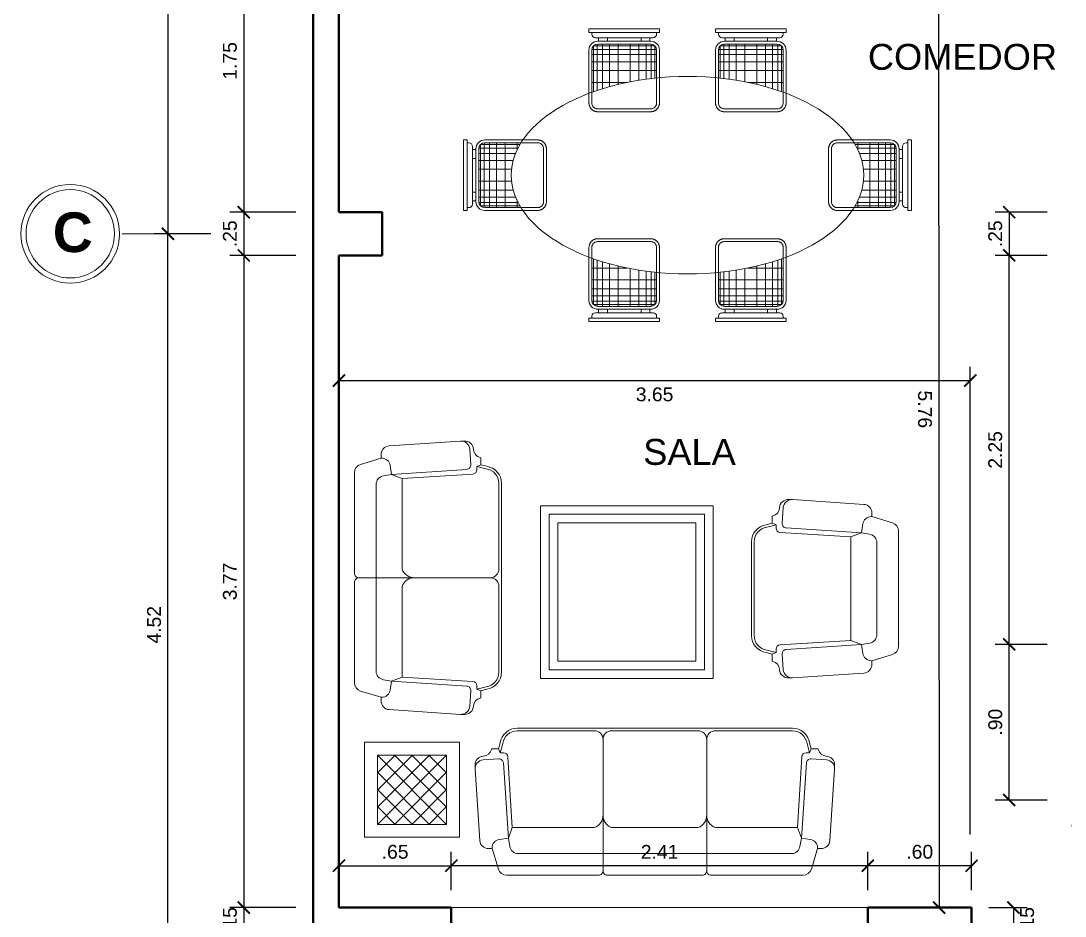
# Model space of a CAD drawing. Header units: millimetres. Extents: x 148 to 249, y 24 to 77.
# Drawn here: x 164.62 to 170.66, y 65.09 to 70.27 of the extents above; entities that cross this region are included whole.
import ezdxf

# ---------------------------------------------------------------- set-up
doc = ezdxf.new("R2010")
doc.units = ezdxf.units.MM
doc.header["$PDMODE"] = 32
doc.linetypes.add('HIDDEN2', pattern=[4.7625, 3.175, -1.5875])
doc.layers.get('0').update_dxf_attribs({"lineweight": 0})
doc.layers.get('Defpoints').update_dxf_attribs({"lineweight": 0})
for name, color, linetype, lineweight in [('A-Dims', 22, 'Continuous', 0), ('A-Furniture', 65, 'Continuous', 0), ('A-Text', 30, 'Continuous', 30), ('A-Wall', 153, 'Continuous', 40), ('mobiliario', 4, 'Continuous', 0), ('muros bajos', 223, 'HIDDEN2', 18)]:
    doc.layers.add(name, color=color, linetype=linetype, lineweight=lineweight)
doc.styles.add('ejes', font='swissel.ttf')
doc.dimstyles.new('DIM50', dxfattribs={"dimtxt": 0.08, "dimasz": 0.07, "dimexe": 0.08, "dimexo": 0.1, "dimgap": 0.04, "dimtad": 2, "dimzin": 4, "dimdsep": 46, "dimtxsty": 'ejes', "dimblk": 'ARCHTICK', "dimcen": 0.05, "dimadec": 0, "dimazin": 0, "dimtfac": 1, "dimtix": 1, "dimtmove": 0, "dimatfit": 3, "dimfxl": 0.08, "dimarcsym": 0})

# ---------------------------------------------------------------- blocks, each defined once
blk = doc.blocks.new('COMEDOR01')
at = {"layer": 'A-Furniture'}
for p, q in [((-356.8644, -48.8505), (-356.8644, -48.8305)), ((-356.8144, -48.8505), (-356.8144, -48.8305)), ((-356.6239, -48.8505), (-356.6239, -48.8305)), ((-356.5739, -48.8505), (-356.5739, -48.8305)), ((-356.1464, -48.8505), (-356.1464, -48.8305)), ((-356.0964, -48.8505), (-356.0964, -48.8305)), ((-355.9058, -48.8505), (-355.9058, -48.8305)), ((-355.8558, -48.8505), (-355.8558, -48.8305)), ((-356.9029, -49.1402), (-356.9029, -48.9005)), ((-356.9027, -48.8968), (-356.5356, -48.8968)), ((-356.8931, -48.8768), (-356.5452, -48.8768)), ((-356.8929, -48.8766), (-356.8929, -49.1366)), ((-356.8729, -48.867), (-356.8729, -49.1298)), ((-356.8691, -48.8668), (-356.5691, -48.8668)), ((-356.8429, -48.8668), (-356.8429, -49.1201)), ((-356.8029, -48.8668), (-356.8029, -49.1084)), ((-356.7529, -48.8668), (-356.7529, -49.0955)), ((-356.6854, -48.8668), (-356.6854, -49.081)), ((-356.6354, -48.8668), (-356.6354, -49.0722)), ((-356.5954, -48.8668), (-356.5954, -49.0663)), ((-356.5654, -48.867), (-356.5654, -49.0625)), ((-356.5454, -48.8766), (-356.5454, -49.0602)), ((-356.5354, -48.9005), (-356.5354, -49.0594)), ((-356.1848, -48.9005), (-356.1848, -49.0594)), ((-355.8176, -48.8968), (-356.1846, -48.8968)), ((-355.8271, -48.8768), (-356.1751, -48.8768)), ((-356.1748, -48.8766), (-356.1748, -49.0602)), ((-356.1548, -48.867), (-356.1548, -49.0625)), ((-355.8511, -48.8668), (-356.1511, -48.8668)), ((-356.1248, -48.8668), (-356.1248, -49.0663)), ((-356.0848, -48.8668), (-356.0848, -49.0722)), ((-356.0348, -48.8668), (-356.0348, -49.081)), ((-355.9674, -48.8668), (-355.9674, -49.0955)), ((-355.9174, -48.8668), (-355.9174, -49.1084)), ((-355.8774, -48.8668), (-355.8774, -49.1201)), ((-355.8474, -48.867), (-355.8474, -49.1298)), ((-355.8274, -48.8766), (-355.8274, -49.1366)), ((-355.8174, -49.1402), (-355.8174, -48.9005)), ((-356.9029, -48.9268), (-356.5354, -48.9268)), ((-356.9029, -48.9668), (-356.5354, -48.9668)), ((-355.8174, -48.9268), (-356.1848, -48.9268)), ((-355.8174, -48.9668), (-356.1848, -48.9668)), ((-356.9029, -49.0168), (-356.5354, -49.0168)), ((-355.8174, -49.0168), (-356.1848, -49.0168)), ((-356.9029, -49.0843), (-356.7019, -49.0843)), ((-355.8174, -49.0843), (-356.0184, -49.0843)), ((-357.5341, -49.4368), (-357.3108, -49.4368)), ((-357.5338, -49.4366), (-357.5338, -49.7845)), ((-357.5138, -49.427), (-357.5138, -49.7941)), ((-357.3048, -49.4268), (-357.5101, -49.4268)), ((-357.4838, -49.4268), (-357.4838, -49.7943)), ((-357.4438, -49.4268), (-357.4438, -49.7943)), ((-357.3938, -49.4268), (-357.3938, -49.7943)), ((-357.3264, -49.4268), (-357.3264, -49.4663)), ((-355.4155, -49.4268), (-355.2101, -49.4268)), ((-355.1862, -49.4368), (-355.4095, -49.4368)), ((-355.3938, -49.4268), (-355.3938, -49.4663)), ((-355.3264, -49.4268), (-355.3264, -49.7943)), ((-355.2764, -49.4268), (-355.2764, -49.7943)), ((-355.2364, -49.4268), (-355.2364, -49.7943)), ((-355.2064, -49.427), (-355.2064, -49.7941)), ((-355.1864, -49.4366), (-355.1864, -49.7845)), ((-357.5601, -49.4653), (-357.5801, -49.4653)), ((-357.5438, -49.4605), (-357.5438, -49.7605)), ((-357.5438, -49.4868), (-357.3354, -49.4868)), ((-357.5436, -49.4568), (-357.3217, -49.4568)), ((-355.1766, -49.4568), (-355.3985, -49.4568)), ((-355.1764, -49.4868), (-355.3848, -49.4868)), ((-355.1764, -49.4605), (-355.1764, -49.7605)), ((-355.1601, -49.4653), (-355.1401, -49.4653)), ((-357.5601, -49.5153), (-357.5801, -49.5153)), ((-357.5438, -49.5268), (-357.3489, -49.5268)), ((-355.1764, -49.5268), (-355.3714, -49.5268)), ((-355.1601, -49.5153), (-355.1401, -49.5153)), ((-357.5438, -49.5768), (-357.3601, -49.5768)), ((-355.1764, -49.5768), (-355.3601, -49.5768)), ((-357.5438, -49.6443), (-357.3583, -49.6443)), ((-355.1764, -49.6443), (-355.3619, -49.6443)), ((-357.5601, -49.7058), (-357.5801, -49.7058)), ((-357.5438, -49.6943), (-357.3489, -49.6943)), ((-357.5438, -49.7343), (-357.3354, -49.7343)), ((-355.1764, -49.7343), (-355.3848, -49.7343)), ((-355.1764, -49.6943), (-355.3714, -49.6943)), ((-355.1601, -49.7058), (-355.1401, -49.7058)), ((-357.5601, -49.7558), (-357.5801, -49.7558)), ((-357.5436, -49.7643), (-357.3217, -49.7643)), ((-357.5341, -49.7843), (-357.3108, -49.7843)), ((-357.5101, -49.7943), (-357.3048, -49.7943)), ((-357.3264, -49.7547), (-357.3264, -49.7943)), ((-355.2101, -49.7943), (-355.4155, -49.7943)), ((-355.1862, -49.7843), (-355.4095, -49.7843)), ((-355.1766, -49.7643), (-355.3985, -49.7643)), ((-355.3938, -49.7547), (-355.3938, -49.7943)), ((-355.1601, -49.7558), (-355.1401, -49.7558)), ((-356.9029, -50.0809), (-356.9029, -50.3205)), ((-356.8929, -50.3445), (-356.8929, -50.0845)), ((-356.8729, -50.3541), (-356.8729, -50.0913)), ((-356.8429, -50.3543), (-356.8429, -50.101)), ((-355.8774, -50.3543), (-355.8774, -50.101)), ((-355.8474, -50.3541), (-355.8474, -50.0913)), ((-355.8274, -50.3445), (-355.8274, -50.0845)), ((-355.8174, -50.0809), (-355.8174, -50.3205)), ((-356.9029, -50.1368), (-356.7019, -50.1368)), ((-356.8029, -50.3543), (-356.8029, -50.1127)), ((-356.7529, -50.3543), (-356.7529, -50.1255)), ((-356.6854, -50.3543), (-356.6854, -50.1401)), ((-356.6354, -50.3543), (-356.6354, -50.1489)), ((-356.5954, -50.3543), (-356.5954, -50.1548)), ((-356.5654, -50.3541), (-356.5654, -50.1586)), ((-356.5454, -50.3445), (-356.5454, -50.1608)), ((-356.5354, -50.3205), (-356.5354, -50.1617)), ((-356.1848, -50.3205), (-356.1848, -50.1617)), ((-356.1748, -50.3445), (-356.1748, -50.1608)), ((-356.1548, -50.3541), (-356.1548, -50.1586)), ((-356.1248, -50.3543), (-356.1248, -50.1548)), ((-356.0848, -50.3543), (-356.0848, -50.1489)), ((-356.0348, -50.3543), (-356.0348, -50.1401)), ((-355.8174, -50.1368), (-356.0184, -50.1368)), ((-355.9674, -50.3543), (-355.9674, -50.1255)), ((-355.9174, -50.3543), (-355.9174, -50.1127)), ((-356.9029, -50.2043), (-356.5354, -50.2043)), ((-355.8174, -50.2043), (-356.1848, -50.2043)), ((-356.9029, -50.2543), (-356.5354, -50.2543)), ((-355.8174, -50.2543), (-356.1848, -50.2543)), ((-356.9029, -50.2943), (-356.5354, -50.2943)), ((-356.9027, -50.3243), (-356.5356, -50.3243)), ((-355.8174, -50.2943), (-356.1848, -50.2943)), ((-355.8176, -50.3243), (-356.1846, -50.3243)), ((-356.8931, -50.3443), (-356.5452, -50.3443)), ((-356.8691, -50.3543), (-356.5691, -50.3543)), ((-356.8644, -50.3705), (-356.8644, -50.3905)), ((-356.8144, -50.3705), (-356.8144, -50.3905)), ((-356.6239, -50.3705), (-356.6239, -50.3905)), ((-356.5739, -50.3705), (-356.5739, -50.3905)), ((-355.8271, -50.3443), (-356.1751, -50.3443)), ((-355.8511, -50.3543), (-356.1511, -50.3543)), ((-356.1464, -50.3705), (-356.1464, -50.3905)), ((-356.0964, -50.3705), (-356.0964, -50.3905)), ((-355.9058, -50.3705), (-355.9058, -50.3905)), ((-355.8558, -50.3705), (-355.8558, -50.3905))]:
    blk.add_line(p, q, dxfattribs=at)
at = {"layer": 'A-Furniture', "linetype": 'HIDDEN2', "ltscale": 0.5}
for p, q in [((-356.5354, -49.0594), (-356.5354, -49.2005)), ((-356.1848, -49.0594), (-356.1848, -49.2005)), ((-356.9029, -49.2005), (-356.9029, -49.1402)), ((-355.8174, -49.2005), (-355.8174, -49.1402)), ((-356.5691, -49.2343), (-356.8691, -49.2343)), ((-356.1511, -49.2343), (-355.8511, -49.2343)), ((-357.2101, -49.4268), (-357.3048, -49.4268)), ((-355.5101, -49.4268), (-355.4155, -49.4268)), ((-357.1764, -49.7605), (-357.1764, -49.4605)), ((-355.5438, -49.7605), (-355.5438, -49.4605)), ((-357.3048, -49.7943), (-357.2101, -49.7943)), ((-355.4155, -49.7943), (-355.5101, -49.7943)), ((-356.9029, -50.0205), (-356.9029, -50.0809)), ((-356.5691, -49.9868), (-356.8691, -49.9868)), ((-356.5354, -50.1617), (-356.5354, -50.0205)), ((-356.1848, -50.1617), (-356.1848, -50.0205)), ((-356.1511, -49.9868), (-355.8511, -49.9868)), ((-355.8174, -50.0205), (-355.8174, -50.0809))]:
    blk.add_line(p, q, dxfattribs=at)
at = {"layer": 'A-Furniture'}
for points in [[(-356.9191, -48.8005), (-356.5191, -48.8005), (-356.5191, -48.7805), (-356.9191, -48.7805)], [(-355.8011, -48.8005), (-356.2011, -48.8005), (-356.2011, -48.7805), (-355.8011, -48.7805)], [(-357.6101, -49.4105), (-357.6101, -49.8105), (-357.6301, -49.8105), (-357.6301, -49.4105)], [(-355.1101, -49.4105), (-355.1101, -49.8105), (-355.0901, -49.8105), (-355.0901, -49.4105)], [(-356.9191, -50.4205), (-356.5191, -50.4205), (-356.5191, -50.4405), (-356.9191, -50.4405)], [(-355.8011, -50.4205), (-356.2011, -50.4205), (-356.2011, -50.4405), (-355.8011, -50.4405)]]:
    blk.add_lwpolyline(points, close=True, dxfattribs=at)
for points in [[(-356.9029, -48.8005), (-356.9029, -48.8105, 0.414214), (-356.8829, -48.8305), (-356.5554, -48.8305, 0.414214), (-356.5354, -48.8105), (-356.5354, -48.8005)], [(-355.8174, -48.8005), (-355.8174, -48.8105, -0.414214), (-355.8374, -48.8305), (-356.1648, -48.8305, -0.414214), (-356.1848, -48.8105), (-356.1848, -48.8005)], [(-356.9191, -49.1462), (-356.9191, -48.9005, -0.414214), (-356.8691, -48.8505), (-356.5691, -48.8505, -0.414214), (-356.5191, -48.9005), (-356.5191, -49.0577)], [(-355.8011, -49.1462), (-355.8011, -48.9005, 0.414214), (-355.8511, -48.8505), (-356.1511, -48.8505, 0.414214), (-356.2011, -48.9005), (-356.2011, -49.0577)], [(-357.6101, -49.4268), (-357.6001, -49.4268, -0.414214), (-357.5801, -49.4468), (-357.5801, -49.7743, -0.414214), (-357.6001, -49.7943), (-357.6101, -49.7943)], [(-357.2942, -49.4105), (-357.5101, -49.4105, 0.414214), (-357.5601, -49.4605), (-357.5601, -49.7605, 0.414214), (-357.5101, -49.8105), (-357.2942, -49.8105)], [(-355.4261, -49.4105), (-355.2101, -49.4105, -0.414214), (-355.1601, -49.4605), (-355.1601, -49.7605, -0.414214), (-355.2101, -49.8105), (-355.4261, -49.8105)], [(-355.1101, -49.4268), (-355.1201, -49.4268, 0.414214), (-355.1401, -49.4468), (-355.1401, -49.7743, 0.414214), (-355.1201, -49.7943), (-355.1101, -49.7943)], [(-356.9191, -50.0749), (-356.9191, -50.3205, 0.414214), (-356.8691, -50.3705), (-356.5691, -50.3705, 0.414214), (-356.5191, -50.3205), (-356.5191, -50.1634)], [(-355.8011, -50.0749), (-355.8011, -50.3205, -0.414214), (-355.8511, -50.3705), (-356.1511, -50.3705, -0.414214), (-356.2011, -50.3205), (-356.2011, -50.1634)], [(-356.9029, -50.4205), (-356.9029, -50.4105, -0.414214), (-356.8829, -50.3905), (-356.5554, -50.3905, -0.414214), (-356.5354, -50.4105), (-356.5354, -50.4205)], [(-355.8174, -50.4205), (-355.8174, -50.4105, 0.414214), (-355.8374, -50.3905), (-356.1648, -50.3905, 0.414214), (-356.1848, -50.4105), (-356.1848, -50.4205)]]:
    blk.add_lwpolyline(points, format="xyb", dxfattribs=at)
at = {"layer": 'A-Furniture', "linetype": 'HIDDEN2', "ltscale": 0.5}
for points in [[(-356.5191, -49.0577), (-356.5191, -49.2005, -0.414214), (-356.5691, -49.2505), (-356.8691, -49.2505, -0.414214), (-356.9191, -49.2005), (-356.9191, -49.1462)], [(-356.2011, -49.0577), (-356.2011, -49.2005, 0.414214), (-356.1511, -49.2505), (-355.8511, -49.2505, 0.414214), (-355.8011, -49.2005), (-355.8011, -49.1462)], [(-357.2942, -49.8105), (-357.2101, -49.8105, 0.414214), (-357.1601, -49.7605), (-357.1601, -49.4605, 0.414214), (-357.2101, -49.4105), (-357.2942, -49.4105)], [(-355.4261, -49.8105), (-355.5101, -49.8105, -0.414214), (-355.5601, -49.7605), (-355.5601, -49.4605, -0.414214), (-355.5101, -49.4105), (-355.4261, -49.4105)], [(-356.5191, -50.1634), (-356.5191, -50.0205, 0.414214), (-356.5691, -49.9705), (-356.8691, -49.9705, 0.414214), (-356.9191, -50.0205), (-356.9191, -50.0749)], [(-356.2011, -50.1634), (-356.2011, -50.0205, -0.414214), (-356.1511, -49.9705), (-355.8511, -49.9705, -0.414214), (-355.8011, -50.0205), (-355.8011, -50.0749)]]:
    blk.add_lwpolyline(points, format="xyb", dxfattribs=at)
at = {"layer": 'A-Furniture'}
for centre, start, end in [((-356.8691, -48.9005), 90, 180), ((-356.5691, -48.9005), 0, 90), ((-356.1511, -48.9005), 90, 180), ((-355.8511, -48.9005), 0, 90), ((-357.5101, -49.4605), 90, 180), ((-355.2101, -49.4605), 0, 90), ((-357.5101, -49.7605), 180, 270), ((-355.2101, -49.7605), 270, 0), ((-356.8691, -50.3205), 180, 270), ((-356.5691, -50.3205), 270, 0), ((-356.1511, -50.3205), 180, 270), ((-355.8511, -50.3205), 270, 0)]:
    blk.add_arc(centre, 0.0337, start, end, dxfattribs=at)
at = {"layer": 'A-Furniture', "linetype": 'HIDDEN2', "ltscale": 0.5}
for centre, start, end in [((-356.8691, -49.2005), 180, 270), ((-356.5691, -49.2005), 270, 0), ((-356.1511, -49.2005), 180, 270), ((-355.8511, -49.2005), 270, 0), ((-357.2101, -49.4605), 0, 90), ((-355.5101, -49.4605), 90, 180), ((-357.2101, -49.7605), 270, 0), ((-355.5101, -49.7605), 180, 270), ((-356.8691, -50.0205), 90, 180), ((-356.5691, -50.0205), 0, 90), ((-356.1511, -50.0205), 90, 180), ((-355.8511, -50.0205), 0, 90)]:
    blk.add_arc(centre, 0.0337, start, end, dxfattribs=at)
at = {"layer": 'A-Furniture'}
blk.add_ellipse((-356.3601, -49.6105), major_axis=(-1, 0), ratio=0.56, dxfattribs=at)
blk = doc.blocks.new('Plt-Silla13')
at = {"layer": 'mobiliario'}
for p, q in [((-0.002, 0.2395), (-0.002, 0.2443)), ((0.002, 0.2395), (0.002, 0.2443)), ((0.0157, 0.2395), (-0.0157, 0.2395)), ((-0.0157, 0.2299), (-0.0157, 0.2395)), ((0.0138, 0.2375), (-0.0138, 0.2375)), ((-0.0138, 0.2299), (-0.0138, 0.2375)), ((-0.013, 0.2299), (-0.013, 0.2368)), ((0.013, 0.2368), (-0.013, 0.2368)), ((0.013, 0.2299), (0.013, 0.2368)), ((0.0138, 0.2299), (0.0138, 0.2375)), ((0.0157, 0.2299), (0.0157, 0.2395)), ((-0.075, 0.1299), (-0.1016, 0.176)), ((-0.013, 0.1494), (-0.013, 0.1804)), ((0.013, 0.1494), (0.013, 0.1804)), ((0.075, 0.1299), (0.1016, 0.176)), ((-0.2147, 0), (-0.2175, 0)), ((-0.15, 0), (-0.2032, 0)), ((0.15, 0), (0.2032, 0)), ((0.2147, 0), (0.2175, 0)), ((-0.075, -0.1299), (-0.1016, -0.176)), ((0.075, -0.1299), (0.1016, -0.176)), ((-0.1074, -0.1859), (-0.1088, -0.1884)), ((0.1074, -0.1859), (0.1088, -0.1884))]:
    blk.add_line(p, q, dxfattribs=at)
for points in [[(-0.0088, 0.2443), (0.0088, 0.2443, 0.414214), (0.0114, 0.2469), (0.0114, 0.2481, 0.414214), (0.0088, 0.2506), (-0.0088, 0.2506, 0.414214), (-0.0114, 0.2481), (-0.0114, 0.2469, 0.414214)], [(-0.1211, 0.2178), (-0.1211, 0.1925, 0.414214), (-0.109, 0.1804), (0.109, 0.1804, 0.414214), (0.1211, 0.1925), (0.1211, 0.2178, 0.414214), (0.109, 0.2299), (-0.109, 0.2299, 0.414214)]]:
    blk.add_lwpolyline(points, format="xyb", close=True, dxfattribs=at)
for points in [[(-0.1181, 0.1846), (-0.1243, 0.181, 0.414214), (-0.1259, 0.1752), (-0.1202, 0.1653, 0.414214), (-0.1144, 0.1638), (-0.1113, 0.1656, 0.414214)], [(-0.1171, 0.1835, 0.344108), (-0.1181, 0.1784), (-0.0893, 0.1209)], [(0.0893, 0.1209), (0.1181, 0.1784, 0.344108), (0.1171, 0.1835)], [(0.1113, 0.1656), (0.1144, 0.1638, 0.414214), (0.1202, 0.1653), (0.1259, 0.1752, 0.414214), (0.1243, 0.181), (0.1181, 0.1846, 0.414214)], [(-0.0601, 0.1378), (-0.0882, 0.1804, 0.397024)], [(-0.0877, 0.1792), (-0.0856, 0.1804, 0.414214)], [(0.0856, 0.1804), (0.0877, 0.1792, 0.414214)], [(-0.199, 0.0136), (-0.199, 0.0172, 0.414214), (-0.2033, 0.0214), (-0.2147, 0.0214, 0.414214), (-0.2189, 0.0172), (-0.2189, -0.0172, 0.414214), (-0.2147, -0.0214), (-0.2033, -0.0214, 0.414214), (-0.199, -0.0172), (-0.199, -0.0136, 0.414214)], [(-0.1494, 0.0169), (-0.2135, 0.0131, 0.397024), (-0.2175, 0.0088), (-0.2175, -0.0088, 0.397024), (-0.2135, -0.0131), (-0.1494, -0.0169)], [(0.1494, -0.0169), (0.2135, -0.0131, 0.397024), (0.2175, -0.0088), (0.2175, 0.0088, 0.397024), (0.2135, 0.0131), (0.1494, 0.0169)], [(0.199, -0.0136), (0.199, -0.0172, 0.414214), (0.2033, -0.0214), (0.2147, -0.0214, 0.414214), (0.2189, -0.0172), (0.2189, 0.0172, 0.414214), (0.2147, 0.0214), (0.2033, 0.0214, 0.414214), (0.199, 0.0172), (0.199, 0.0136, 0.414214)], [(-0.1113, -0.1656), (-0.1144, -0.1638, 0.414214), (-0.1202, -0.1653), (-0.1259, -0.1752, 0.414214), (-0.1243, -0.181), (-0.0946, -0.1982, 0.414214), (-0.0888, -0.1966), (-0.0831, -0.1868, 0.414214), (-0.0847, -0.181), (-0.0877, -0.1792, 0.414214)], [(-0.0893, -0.1209), (-0.1181, -0.1784, 0.397024), (-0.1164, -0.184), (-0.1011, -0.1928, 0.397024), (-0.0954, -0.1915), (-0.0601, -0.1378)], [(0.0601, -0.1378), (0.0954, -0.1915, 0.397024), (0.1011, -0.1928), (0.1164, -0.184, 0.397024), (0.1181, -0.1784), (0.0893, -0.1209)], [(0.0877, -0.1792), (0.0847, -0.181, 0.414214), (0.0831, -0.1868), (0.0888, -0.1966, 0.414214), (0.0946, -0.1982), (0.1243, -0.181, 0.414214), (0.1259, -0.1752), (0.1202, -0.1653, 0.414214), (0.1144, -0.1638), (0.1113, -0.1656, 0.414214)]]:
    blk.add_lwpolyline(points, format="xyb", dxfattribs=at)
blk.add_lwpolyline([(0.0882, 0.1804), (0.0601, 0.1378)], dxfattribs=at)
for centre, radius in [((0, 0), 0.15), ((-0.209, 0), 0.00573), ((-0.209, 0), 0.00384), ((0.209, 0), 0.00573), ((0.209, 0), 0.00384), ((-0.1045, -0.181), 0.00573), ((-0.1045, -0.181), 0.00384), ((0.1045, -0.181), 0.00573), ((0.1045, -0.181), 0.00384)]:
    blk.add_circle(centre, radius, dxfattribs=at)
for centre, radius, start, end in [((-0.1045, 0.181), 0.00573, 185.01262, 354.39077), ((-0.1045, 0.181), 0.00384, 188.39318, 351.60682), ((0.1045, 0.181), 0.00573, 185.60923, 354.98738), ((0.1045, 0.181), 0.00384, 188.39318, 351.60682)]:
    blk.add_arc(centre, radius, start, end, dxfattribs=at)
blk = doc.blocks.new('*X10')
at = {"color": 0}
for p, q in [((89.4025, 10.898), (89.8025, 11.298)), ((89.4025, 10.997), (89.7035, 11.298)), ((89.4025, 11.096), (89.6045, 11.298)), ((89.4025, 11.195), (89.5055, 11.298)), ((89.4025, 11.294), (89.4065, 11.298)), ((89.8025, 10.898), (89.4025, 11.298)), ((89.8025, 10.997), (89.5015, 11.298)), ((89.8025, 11.096), (89.6005, 11.298)), ((89.8025, 11.195), (89.6995, 11.298)), ((89.8025, 11.294), (89.7985, 11.298)), ((89.7035, 10.898), (89.4025, 11.199)), ((89.5015, 10.898), (89.8025, 11.199)), ((89.6045, 10.898), (89.4025, 11.1)), ((89.6005, 10.898), (89.8025, 11.1)), ((89.5055, 10.898), (89.4025, 11.001)), ((89.6995, 10.898), (89.8025, 11.001)), ((89.4065, 10.898), (89.4025, 10.902)), ((89.7985, 10.898), (89.8025, 10.902))]:
    blk.add_line(p, q, dxfattribs=at)
blk = doc.blocks.new('_ArchTick')
at = {"color": 0, "linetype": 'ByBlock', "const_width": 0.15}
blk.add_lwpolyline([(-0.5, -0.5), (0.5, 0.5)], dxfattribs=at)
blk = doc.blocks.new('*D229')
at = {"layer": 'A-Dims', "color": 0, "lineweight": -2}
for p, q in [((166.2066, 68.9131), (165.8259, 68.9131)), ((165.9059, 68.9131), (165.9059, 65.141)), ((166.2066, 65.141), (165.8259, 65.141))]:
    blk.add_line(p, q, dxfattribs=at)
at = {"layer": 'Defpoints', "color": 0}
for p in [(166.3066, 68.9131), (165.9059, 65.141), (166.3066, 65.141)]:
    blk.add_point(p, dxfattribs=at)
at = {"layer": 'A-Dims', "color": 0, "lineweight": -2, "xscale": 0.07, "yscale": 0.07, "zscale": 0.07}
for p, rotation in [((165.9059, 68.9131), 90), ((165.9059, 65.141), 270)]:
    blk.add_blockref('_ArchTick', p, dxfattribs=dict(at, rotation=rotation))
at = {"layer": 'A-Dims', "color": 0, "insert": (165.8259, 67.027), "char_height": 0.08, "attachment_point": 5, "rotation": 90, "style": 'ejes'}
blk.add_mtext('3.77', dxfattribs=at)
blk = doc.blocks.new('*D230')
at = {"layer": 'A-Dims', "color": 0, "lineweight": -2}
for p, q in [((166.2066, 70.9131), (165.8259, 70.9131)), ((165.9059, 70.9131), (165.9059, 69.1631)), ((166.2066, 69.1631), (165.8259, 69.1631))]:
    blk.add_line(p, q, dxfattribs=at)
at = {"layer": 'Defpoints', "color": 0}
for p in [(166.3066, 70.9131), (165.9059, 69.1631), (166.3066, 69.1631)]:
    blk.add_point(p, dxfattribs=at)
at = {"layer": 'A-Dims', "color": 0, "lineweight": -2, "xscale": 0.07, "yscale": 0.07, "zscale": 0.07}
for p, rotation in [((165.9059, 70.9131), 90), ((165.9059, 69.1631), 270)]:
    blk.add_blockref('_ArchTick', p, dxfattribs=dict(at, rotation=rotation))
at = {"layer": 'A-Dims', "color": 0, "insert": (165.8259, 70.0381), "char_height": 0.08, "attachment_point": 5, "rotation": 90, "style": 'ejes'}
blk.add_mtext('1.75', dxfattribs=at)
blk = doc.blocks.new('*D331')
at = {"layer": 'A-Dims', "color": 0, "lineweight": -2}
for p, q in [((166.2066, 69.1631), (165.8259, 69.1631)), ((165.9059, 69.1631), (165.9059, 68.9131)), ((166.2066, 68.9131), (165.8259, 68.9131))]:
    blk.add_line(p, q, dxfattribs=at)
at = {"layer": 'Defpoints', "color": 0}
for p in [(166.3066, 69.1631), (165.9059, 68.9131), (166.3066, 68.9131)]:
    blk.add_point(p, dxfattribs=at)
at = {"layer": 'A-Dims', "color": 0, "lineweight": -2, "xscale": 0.07, "yscale": 0.07, "zscale": 0.07}
for p, rotation in [((165.9059, 69.1631), 90), ((165.9059, 68.9131), 270)]:
    blk.add_blockref('_ArchTick', p, dxfattribs=dict(at, rotation=rotation))
at = {"layer": 'A-Dims', "color": 0, "insert": (165.8259, 69.0381), "char_height": 0.08, "attachment_point": 5, "rotation": 90, "style": 'ejes'}
blk.add_mtext('.25', dxfattribs=at)
blk = doc.blocks.new('*D333')
at = {"layer": 'A-Dims', "color": 0, "lineweight": -2}
for p, q in [((166.2066, 65.141), (165.8259, 65.141)), ((165.9059, 65.141), (165.9059, 64.991)), ((166.2066, 64.991), (165.8259, 64.991))]:
    blk.add_line(p, q, dxfattribs=at)
at = {"layer": 'Defpoints', "color": 0}
for p in [(166.3066, 65.141), (165.9059, 64.991), (166.3066, 64.991)]:
    blk.add_point(p, dxfattribs=at)
at = {"layer": 'A-Dims', "color": 0, "lineweight": -2, "xscale": 0.07, "yscale": 0.07, "zscale": 0.07}
for p, rotation in [((165.9059, 65.141), 270), ((165.9059, 64.991), 90)]:
    blk.add_blockref('_ArchTick', p, dxfattribs=dict(at, rotation=rotation))
at = {"layer": 'A-Dims', "color": 0, "insert": (165.8259, 65.066), "char_height": 0.08, "attachment_point": 5, "rotation": 90, "style": 'ejes'}
blk.add_mtext('.15', dxfattribs=at)
blk = doc.blocks.new('*D335')
at = {"layer": 'A-Dims', "color": 0, "lineweight": -2}
for p, q in [((170.5529, 69.1631), (170.2538, 69.1631)), ((170.3338, 69.1631), (170.3338, 68.9131)), ((170.5529, 68.9131), (170.2538, 68.9131))]:
    blk.add_line(p, q, dxfattribs=at)
at = {"layer": 'Defpoints', "color": 0}
for p in [(170.6529, 69.1631), (170.3338, 68.9131), (170.6529, 68.9131)]:
    blk.add_point(p, dxfattribs=at)
at = {"layer": 'A-Dims', "color": 0, "lineweight": -2, "xscale": 0.07, "yscale": 0.07, "zscale": 0.07}
for p, rotation in [((170.3338, 69.1631), 90), ((170.3338, 68.9131), 270)]:
    blk.add_blockref('_ArchTick', p, dxfattribs=dict(at, rotation=rotation))
at = {"layer": 'A-Dims', "color": 0, "insert": (170.2538, 69.0381), "char_height": 0.08, "attachment_point": 5, "rotation": 90, "style": 'ejes'}
blk.add_mtext('.25', dxfattribs=at)
blk = doc.blocks.new('*D336')
at = {"layer": 'A-Dims', "color": 0, "lineweight": -2}
for p, q in [((170.5529, 68.9131), (170.2538, 68.9131)), ((170.3338, 66.6631), (170.3338, 68.9131)), ((170.5529, 66.6631), (170.2538, 66.6631))]:
    blk.add_line(p, q, dxfattribs=at)
at = {"layer": 'Defpoints', "color": 0}
for p in [(170.3338, 68.9131), (170.6529, 68.9131), (170.6529, 66.6631)]:
    blk.add_point(p, dxfattribs=at)
at = {"layer": 'A-Dims', "color": 0, "lineweight": -2, "xscale": 0.07, "yscale": 0.07, "zscale": 0.07}
for p, rotation in [((170.3338, 68.9131), 90), ((170.3338, 66.6631), 270)]:
    blk.add_blockref('_ArchTick', p, dxfattribs=dict(at, rotation=rotation))
at = {"layer": 'A-Dims', "color": 0, "insert": (170.2538, 67.7881), "char_height": 0.08, "attachment_point": 5, "rotation": 90, "style": 'ejes'}
blk.add_mtext('2.25', dxfattribs=at)
blk = doc.blocks.new('*D337')
at = {"layer": 'A-Dims', "color": 0, "lineweight": -2}
for p, q in [((170.5529, 66.6631), (170.2538, 66.6631)), ((170.3338, 65.7631), (170.3338, 66.6631)), ((170.5529, 65.7631), (170.2538, 65.7631))]:
    blk.add_line(p, q, dxfattribs=at)
at = {"layer": 'Defpoints', "color": 0}
for p in [(170.3338, 66.6631), (170.6529, 66.6631), (170.6529, 65.7631)]:
    blk.add_point(p, dxfattribs=at)
at = {"layer": 'A-Dims', "color": 0, "lineweight": -2, "xscale": 0.07, "yscale": 0.07, "zscale": 0.07}
for p, rotation in [((170.3338, 66.6631), 90), ((170.3338, 65.7631), 270)]:
    blk.add_blockref('_ArchTick', p, dxfattribs=dict(at, rotation=rotation))
at = {"layer": 'A-Dims', "color": 0, "insert": (170.2538, 66.2131), "char_height": 0.08, "attachment_point": 5, "rotation": 90, "style": 'ejes'}
blk.add_mtext('.90', dxfattribs=at)
blk = doc.blocks.new('*D346')
at = {"layer": 'A-Dims', "color": 0, "lineweight": -2}
for p, q in [((166.4566, 65.241), (166.4566, 65.4631)), ((167.1066, 65.241), (167.1066, 65.4631)), ((166.4566, 65.3831), (167.1066, 65.3831))]:
    blk.add_line(p, q, dxfattribs=at)
at = {"layer": 'Defpoints', "color": 0}
for p in [(167.1066, 65.3831), (166.4566, 65.141), (167.1066, 65.141)]:
    blk.add_point(p, dxfattribs=at)
at = {"layer": 'A-Dims', "color": 0, "lineweight": -2, "xscale": 0.07, "yscale": 0.07, "zscale": 0.07, "rotation": 180}
blk.add_blockref('_ArchTick', (166.4566, 65.3831), dxfattribs=at)
at = {"layer": 'A-Dims', "color": 0, "lineweight": -2, "xscale": 0.07, "yscale": 0.07, "zscale": 0.07}
blk.add_blockref('_ArchTick', (167.1066, 65.3831), dxfattribs=at)
at = {"layer": 'A-Dims', "color": 0, "insert": (166.7816, 65.4631), "char_height": 0.08, "attachment_point": 5, "style": 'ejes'}
blk.add_mtext('.65', dxfattribs=at)
blk = doc.blocks.new('*D449')
at = {"layer": 'A-Dims', "color": 0, "lineweight": -2}
for p, q in [((167.1066, 65.241), (167.1066, 65.4631)), ((169.5166, 65.241), (169.5166, 65.4631)), ((169.5166, 65.3831), (167.1066, 65.3831))]:
    blk.add_line(p, q, dxfattribs=at)
at = {"layer": 'Defpoints', "color": 0}
for p in [(167.1066, 65.3831), (167.1066, 65.141), (169.5166, 65.141)]:
    blk.add_point(p, dxfattribs=at)
at = {"layer": 'A-Dims', "color": 0, "lineweight": -2, "xscale": 0.07, "yscale": 0.07, "zscale": 0.07, "rotation": 180}
blk.add_blockref('_ArchTick', (167.1066, 65.3831), dxfattribs=at)
at = {"layer": 'A-Dims', "color": 0, "lineweight": -2, "xscale": 0.07, "yscale": 0.07, "zscale": 0.07}
blk.add_blockref('_ArchTick', (169.5166, 65.3831), dxfattribs=at)
at = {"layer": 'A-Dims', "color": 0, "insert": (168.3116, 65.4631), "char_height": 0.08, "attachment_point": 5, "style": 'ejes'}
blk.add_mtext('2.41', dxfattribs=at)
blk = doc.blocks.new('*D450')
at = {"layer": 'A-Dims', "color": 0, "lineweight": -2}
for p, q in [((169.5166, 65.241), (169.5166, 65.4631)), ((170.1166, 65.241), (170.1166, 65.4631)), ((170.1166, 65.3831), (169.5166, 65.3831))]:
    blk.add_line(p, q, dxfattribs=at)
at = {"layer": 'Defpoints', "color": 0}
for p in [(169.5166, 65.3831), (169.5166, 65.141), (170.1166, 65.141)]:
    blk.add_point(p, dxfattribs=at)
at = {"layer": 'A-Dims', "color": 0, "lineweight": -2, "xscale": 0.07, "yscale": 0.07, "zscale": 0.07, "rotation": 180}
blk.add_blockref('_ArchTick', (169.5166, 65.3831), dxfattribs=at)
at = {"layer": 'A-Dims', "color": 0, "lineweight": -2, "xscale": 0.07, "yscale": 0.07, "zscale": 0.07}
blk.add_blockref('_ArchTick', (170.1166, 65.3831), dxfattribs=at)
at = {"layer": 'A-Dims', "color": 0, "insert": (169.8166, 65.4631), "char_height": 0.08, "attachment_point": 5, "style": 'ejes'}
blk.add_mtext('.60', dxfattribs=at)
blk = doc.blocks.new('*D451')
at = {"layer": 'A-Dims', "color": 0, "lineweight": -2}
for p, q in [((170.2166, 65.141), (170.4381, 65.141)), ((170.3581, 65.141), (170.3581, 64.991)), ((170.2166, 64.991), (170.4381, 64.991))]:
    blk.add_line(p, q, dxfattribs=at)
at = {"layer": 'Defpoints', "color": 0}
for p in [(170.1166, 65.141), (170.1166, 64.991), (170.3581, 64.991)]:
    blk.add_point(p, dxfattribs=at)
at = {"layer": 'A-Dims', "color": 0, "lineweight": -2, "xscale": 0.07, "yscale": 0.07, "zscale": 0.07}
for p, rotation in [((170.3581, 65.141), 270), ((170.3581, 64.991), 90)]:
    blk.add_blockref('_ArchTick', p, dxfattribs=dict(at, rotation=rotation))
at = {"layer": 'A-Dims', "color": 0, "insert": (170.4381, 65.066), "char_height": 0.08, "attachment_point": 5, "rotation": 90, "style": 'ejes'}
blk.add_mtext('.15', dxfattribs=at)
blk = doc.blocks.new('*D554')
at = {"layer": 'A-Dims', "color": 0, "lineweight": -2}
for p, q in [((165.7157, 69.0381), (165.3872, 69.0381)), ((165.4672, 64.5153), (165.4672, 69.0381)), ((165.7157, 64.5153), (165.3872, 64.5153))]:
    blk.add_line(p, q, dxfattribs=at)
at = {"layer": 'Defpoints', "color": 0}
for p in [(165.4672, 69.0381), (165.8157, 69.0381), (165.8157, 64.5153)]:
    blk.add_point(p, dxfattribs=at)
at = {"layer": 'A-Dims', "color": 0, "lineweight": -2, "xscale": 0.07, "yscale": 0.07, "zscale": 0.07}
for p, rotation in [((165.4672, 69.0381), 90), ((165.4672, 64.5153), 270)]:
    blk.add_blockref('_ArchTick', p, dxfattribs=dict(at, rotation=rotation))
at = {"layer": 'A-Dims', "color": 0, "insert": (165.3872, 66.7767), "char_height": 0.08, "attachment_point": 5, "rotation": 90, "style": 'ejes'}
blk.add_mtext('4.52', dxfattribs=at)
blk = doc.blocks.new('*D556')
at = {"layer": 'A-Dims', "color": 0, "lineweight": -2}
for p, q in [((165.7157, 71.9381), (165.3872, 71.9381)), ((165.4672, 71.9381), (165.4672, 69.0381)), ((165.7157, 69.0381), (165.3872, 69.0381))]:
    blk.add_line(p, q, dxfattribs=at)
at = {"layer": 'Defpoints', "color": 0}
for p in [(165.8157, 71.9381), (165.4672, 69.0381), (165.8157, 69.0381)]:
    blk.add_point(p, dxfattribs=at)
at = {"layer": 'A-Dims', "color": 0, "lineweight": -2, "xscale": 0.07, "yscale": 0.07, "zscale": 0.07}
for p, rotation in [((165.4672, 71.9381), 90), ((165.4672, 69.0381), 270)]:
    blk.add_blockref('_ArchTick', p, dxfattribs=dict(at, rotation=rotation))
at = {"layer": 'A-Dims', "color": 0, "insert": (165.3872, 70.4881), "char_height": 0.08, "attachment_point": 5, "rotation": 90, "style": 'ejes'}
blk.add_mtext('2.90', dxfattribs=at)
blk = doc.blocks.new('*D580')
at = {"layer": 'A-Dims', "color": 0, "lineweight": -2}
for p, q in [((170.0116, 70.9053), (169.844, 70.9052)), ((169.924, 70.9053), (169.929, 65.1408)), ((170.0166, 65.1409), (169.849, 65.1407))]:
    blk.add_line(p, q, dxfattribs=at)
at = {"layer": 'Defpoints', "color": 0}
for p in [(170.1116, 70.9054), (169.929, 65.1408), (170.1166, 65.141)]:
    blk.add_point(p, dxfattribs=at)
at = {"layer": 'A-Dims', "color": 0, "lineweight": -2, "xscale": 0.07, "yscale": 0.07, "zscale": 0.07}
for p, rotation in [((169.924, 70.9053), 90.04969742014859), ((169.929, 65.1408), 270.0496974201486)]:
    blk.add_blockref('_ArchTick', p, dxfattribs=dict(at, rotation=rotation))
at = {"layer": 'A-Dims', "color": 0, "insert": (169.8465, 68.023), "char_height": 0.08, "attachment_point": 5, "rotation": 270.0497, "style": 'ejes'}
blk.add_mtext('5.76', dxfattribs=at)
blk = doc.blocks.new('*D581')
at = {"layer": 'A-Dims', "color": 0, "lineweight": -2}
for p, q in [((166.4566, 68.8131), (166.4566, 68.1088)), ((170.1087, 65.5631), (170.1087, 68.2688)), ((166.4566, 68.1888), (170.1087, 68.1888))]:
    blk.add_line(p, q, dxfattribs=at)
at = {"layer": 'Defpoints', "color": 0}
for p in [(166.4566, 68.9131), (170.1087, 68.1888), (170.1087, 65.4631)]:
    blk.add_point(p, dxfattribs=at)
at = {"layer": 'A-Dims', "color": 0, "lineweight": -2, "xscale": 0.07, "yscale": 0.07, "zscale": 0.07, "rotation": 180}
blk.add_blockref('_ArchTick', (166.4566, 68.1888), dxfattribs=at)
at = {"layer": 'A-Dims', "color": 0, "lineweight": -2, "xscale": 0.07, "yscale": 0.07, "zscale": 0.07}
blk.add_blockref('_ArchTick', (170.1087, 68.1888), dxfattribs=at)
at = {"layer": 'A-Dims', "color": 0, "insert": (168.2826, 68.1088), "char_height": 0.08, "attachment_point": 5, "style": 'ejes'}
blk.add_mtext('3.65', dxfattribs=at)

msp = doc.modelspace()

# ---------------------------------------------------------------- linework, layer by layer
at = {"layer": 'A-Dims'}
msp.add_line((165.3872, 69.0381), (165.2024, 69.0381), dxfattribs=at)
for radius in [0.2854, 0.2554]:
    msp.add_circle((164.902, 69.0381), radius, dxfattribs=at)
at = {"layer": 'A-Furniture'}
for p, q in [((166.8967, 67.0486), (166.5717, 67.0486)), ((166.8967, 67.0486), (167.3317, 67.0486)), ((167.9842, 65.6784), (167.9842, 66.1134)), ((168.5842, 65.6784), (168.5842, 66.1134)), ((167.9842, 65.6784), (167.9842, 65.3534)), ((168.5842, 65.6784), (168.5842, 65.3534))]:
    msp.add_line(p, q, dxfattribs=at)
for points in [[(166.5717, 67.0486, -0.414214), (166.5467, 67.0736), (166.5467, 67.6563, -0.33005), (166.5821, 67.7042), (166.7003, 67.7402), (166.7003, 67.7614, -0.394867), (166.7469, 67.8113), (167.1596, 67.8388, -0.414214), (167.2129, 67.7922), (167.2189, 67.7017, -0.414214), (167.1956, 67.6751), (166.7614, 67.6462), (166.8217, 67.6236), (167.2309, 67.6485, 0.396542), (167.2544, 67.6734), (167.2544, 67.6928)], [(167.2774, 67.7024), (167.2774, 67.7431), (167.2728, 67.7443, -0.323545), (167.2354, 67.7894), (167.2352, 67.7922, 0.414214), (167.182, 67.8388), (167.1596, 67.8388)], [(166.7039, 67.7402, -0.369416), (166.7533, 67.6979), (166.7614, 67.6462), (166.7134, 67.6381, 0.366122), (166.6717, 67.5888), (166.6717, 67.0486)], [(167.3317, 67.0486, 0.414214), (167.3817, 67.0986), (167.3817, 67.5947, 0.372588), (167.3089, 67.6788), (167.2544, 67.6928), (167.2774, 67.7024), (167.3119, 67.6935, -0.370178), (167.3967, 67.5947), (167.3967, 66.5025, -0.370178), (167.3119, 66.4037), (167.2774, 66.3948), (167.2544, 66.4043), (167.3089, 66.4184, 0.372588), (167.3817, 66.5025), (167.3817, 66.9986, 0.414214), (167.3317, 67.0486)], [(166.8967, 67.0486, -0.324936), (166.8217, 67.0986), (166.8217, 67.6236)], [(168.9628, 67.3643), (168.9628, 67.405), (168.9674, 67.4062, 0.323545), (169.0048, 67.4513), (169.005, 67.4542, -0.414214), (169.0582, 67.5007), (169.0805, 67.5007)], [(169.6935, 67.3183, 0.33005), (169.6581, 67.3661), (169.5399, 67.4021), (169.5399, 67.4233, 0.394867), (169.4932, 67.4732), (169.0805, 67.5007, 0.414214), (169.0273, 67.4542), (169.0213, 67.3636, 0.414214), (169.0446, 67.337), (169.4788, 67.3081), (169.4185, 67.2855), (169.0092, 67.3104, -0.396542), (168.9857, 67.3353), (168.9857, 67.3548)], [(168.8585, 67.2566, -0.372588), (168.9313, 67.3407), (168.9857, 67.3548), (168.9628, 67.3643), (168.9283, 67.3554, 0.370178), (168.8435, 67.2566), (168.8435, 66.7142, 0.370178), (168.9283, 66.6154), (168.9628, 66.6065), (168.9857, 66.616), (168.9313, 66.6301, -0.372588), (168.8585, 66.7142), (168.8585, 67.2566, -0.414214)], [(169.5363, 67.4021, 0.369416), (169.4869, 67.3598), (169.4788, 67.3081), (169.5268, 67.3, -0.366122), (169.5685, 67.2507), (169.5685, 67.2603)], [(169.6935, 67.3183), (169.6935, 66.6525, -0.33005), (169.6581, 66.6047), (169.5399, 66.5687), (169.5399, 66.5474, -0.394867), (169.4932, 66.4975), (169.0805, 66.4701, -0.414214), (169.0273, 66.5166), (169.0213, 66.6071, -0.414214), (169.0446, 66.6337), (169.4788, 66.6627), (169.4185, 66.6853), (169.0092, 66.6604, 0.396542), (168.9857, 66.6354), (168.9857, 66.616)], [(169.4185, 66.6853), (169.4185, 67.2855, 0.622538)], [(169.5363, 66.5687, -0.369416), (169.4869, 66.611), (169.4788, 66.6627), (169.5268, 66.6707, 0.366122), (169.5685, 66.7201), (169.5685, 67.2603)], [(166.5717, 67.0486, 0.414214), (166.5467, 67.0236), (166.5467, 66.4408, 0.33005), (166.5821, 66.393), (166.7003, 66.357), (166.7003, 66.3358, 0.394867), (166.7469, 66.2859), (167.1596, 66.2584, 0.414214), (167.2129, 66.305), (167.2189, 66.3955, 0.414214), (167.1956, 66.4221), (166.7614, 66.451), (166.8217, 66.4736), (167.2309, 66.4487, -0.396542), (167.2544, 66.4238), (167.2544, 66.4043)], [(166.7039, 66.357, 0.369416), (166.7533, 66.3993), (166.7614, 66.451), (166.7134, 66.4591, -0.366122), (166.6717, 66.5084), (166.6717, 67.0486)], [(166.8217, 66.4736), (166.8217, 66.9986, -0.324936), (166.8967, 67.0486, -0.297175)], [(168.9628, 66.6065), (168.9628, 66.5658), (168.9674, 66.5646, -0.323545), (169.0048, 66.5195), (169.005, 66.5166, 0.414214), (169.0582, 66.4701), (169.0805, 66.4701)], [(167.2774, 66.3948), (167.2774, 66.3541), (167.2728, 66.3529, 0.323545), (167.2354, 66.3078), (167.2352, 66.305, -0.414214), (167.182, 66.2584), (167.1596, 66.2584)], [(167.3804, 66.0591), (167.3397, 66.0591), (167.3385, 66.0544, -0.323545), (167.2934, 66.017), (167.2906, 66.0168, 0.414214), (167.244, 65.9636), (167.244, 65.9413)], [(168.2842, 65.3284), (168.0092, 65.3284, -0.414214), (167.9842, 65.3534, -0.414214), (167.9592, 65.3284), (167.4265, 65.3284, -0.33005), (167.3787, 65.3638), (167.3427, 65.4819), (167.3214, 65.4819, -0.394867), (167.2715, 65.5286), (167.244, 65.9413, -0.414214), (167.2906, 65.9945), (167.3811, 66.0006, -0.414214), (167.4077, 65.9773), (167.4366, 65.5431), (167.4592, 65.6034), (167.4344, 66.0126, 0.396542), (167.4094, 66.0361), (167.39, 66.0361)], [(168.2842, 65.3284), (168.5592, 65.3284, 0.414214), (168.5842, 65.3534, 0.414214), (168.6092, 65.3284), (169.142, 65.3284, 0.33005), (169.1898, 65.3638), (169.2258, 65.4819), (169.2471, 65.4819, 0.394867), (169.297, 65.5286), (169.3244, 65.9413, 0.414214), (169.2779, 65.9945), (169.1874, 66.0006, 0.414214), (169.1608, 65.9773), (169.1318, 65.5431), (169.1092, 65.6034), (169.1341, 66.0126, -0.396542), (169.1591, 66.0361), (169.1785, 66.0361)], [(169.188, 66.0591), (169.2287, 66.0591), (169.2299, 66.0544, 0.323545), (169.275, 66.017), (169.2779, 66.0168, -0.414214), (169.3244, 65.9636), (169.3244, 65.9413)], [(169.1092, 65.6034), (168.6342, 65.6034, -0.324936), (168.5842, 65.6784, -0.324936), (168.5342, 65.6034), (168.2842, 65.6034), (168.0342, 65.6034, -0.324936), (167.9842, 65.6784, -0.324936), (167.9342, 65.6034), (167.4592, 65.6034)], [(167.3427, 65.4856, -0.369416), (167.3849, 65.535), (167.4366, 65.5431), (167.4447, 65.4951, 0.366122), (167.494, 65.4534), (168.2842, 65.4534)], [(169.2258, 65.4856, 0.369416), (169.1835, 65.535), (169.1318, 65.5431), (169.1238, 65.4951, -0.366122), (169.0744, 65.4534), (168.2842, 65.4534)]]:
    msp.add_lwpolyline(points, format="xyb", dxfattribs=at)
for points in [[(168.6222, 67.4654), (168.6222, 66.4654), (167.6222, 66.4654), (167.6222, 67.4654)], [(168.5722, 67.4154), (168.5722, 66.5154), (167.6722, 66.5154), (167.6722, 67.4154)], [(168.5222, 67.3654), (168.5222, 66.5654), (167.7222, 66.5654), (167.7222, 67.3654)], [(166.6043, 65.5473), (166.6043, 66.0973), (167.1543, 66.0973), (167.1543, 65.5473)], [(166.6793, 65.6223), (166.6793, 66.0223), (167.0793, 66.0223), (167.0793, 65.6223)]]:
    msp.add_lwpolyline(points, close=True, dxfattribs=at)
msp.add_lwpolyline([(168.5342, 66.1634), (168.0342, 66.1634, 0.414214), (167.9842, 66.1134, 0.414214), (167.9342, 66.1634), (167.4882, 66.1634, 0.372588), (167.404, 66.0906), (167.39, 66.0361), (167.3804, 66.0591), (167.3893, 66.0936, -0.370178), (167.4882, 66.1784), (169.0803, 66.1784, -0.370178), (169.1791, 66.0936), (169.188, 66.0591), (169.1785, 66.0361), (169.1644, 66.0906, 0.372588), (169.0803, 66.1634), (168.6342, 66.1634, 0.414214), (168.5842, 66.1134, 0.414214)], format="xyb", close=True, dxfattribs=at)
at = {"layer": 'A-Wall'}
for p, q in [((166.3066, 64.3903), (166.3066, 72.0631)), ((166.4566, 69.1631), (166.4566, 71.8131)), ((166.4566, 69.1631), (166.7066, 69.1631)), ((166.7066, 68.9131), (166.7066, 69.1631)), ((166.4566, 68.9131), (166.7066, 68.9131)), ((166.4566, 65.141), (166.4566, 68.9131)), ((166.4566, 65.141), (167.1066, 65.141)), ((167.1066, 64.991), (167.1066, 65.141)), ((169.5166, 64.991), (169.5166, 65.141)), ((169.5166, 65.141), (170.1166, 65.141)), ((170.1166, 65.141), (170.1166, 64.991))]:
    msp.add_line(p, q, dxfattribs=at)
at = {"layer": 'muros bajos'}
msp.add_line((167.1066, 65.141), (169.5166, 65.141), dxfattribs=at)

# ---------------------------------------------------------------- block references
at = {"layer": 'A-Furniture', "xscale": 1.020000000000437, "yscale": 1.019999999998277, "zscale": 1.02}
msp.add_blockref('COMEDOR01', (531.9605, 119.9795), dxfattribs=at)
at = {"layer": 'A-Furniture'}
for name, p, rotation in [('*X10', (155.7813, 155.4248), 270), ('Plt-Silla13', (170.9535, 65.631), 67.13348406329473)]:
    msp.add_blockref(name, p, dxfattribs=dict(at, rotation=rotation))

# ---------------------------------------------------------------- texts
at = {"layer": 'A-Dims', "insert": (164.8012, 69.1617), "char_height": 0.2295, "width": 0.94069, "attachment_point": 1}
msp.add_mtext('{\\fArial|b1|i0|c0|p34;C}', dxfattribs=at)
at = {"layer": 'A-Text', "char_height": 0.15, "width": 1.921231, "attachment_point": 1}
for s, insert in [('\\pxqc;{\\fArial|b0|i0|c0|p34;COMEDOR}', (169.1031, 70.1365)), ('\\pxqc;{\\fArial|b0|i0|c0|p34;SALA}', (167.5239, 67.8515))]:
    msp.add_mtext(s, dxfattribs=dict(at, insert=insert))

# ---------------------------------------------------------------- dimensions: what is measured, and where the dimension line sits
at = {"layer": 'A-Dims'}
for base, p1, p2, picture, middle in [((165.4672, 69.0381), (165.8157, 71.9381), (165.8157, 69.0381), '*D556', (165.3872, 70.4881)), ((165.9059, 69.1631), (166.3066, 70.9131), (166.3066, 69.1631), '*D230', (165.8259, 70.0381)), ((165.9059, 68.9131), (166.3066, 69.1631), (166.3066, 68.9131), '*D331', (165.8259, 69.0381)), ((170.3338, 68.9131), (170.6529, 69.1631), (170.6529, 68.9131), '*D335', (170.2538, 69.0381)), ((165.4672, 69.0381), (165.8157, 64.5153), (165.8157, 69.0381), '*D554', (165.3872, 66.7767)), ((165.9059, 65.141), (166.3066, 68.9131), (166.3066, 65.141), '*D229', (165.8259, 67.027)), ((170.3338, 68.9131), (170.6529, 66.6631), (170.6529, 68.9131), '*D336', (170.2538, 67.7881)), ((170.3338, 66.6631), (170.6529, 65.7631), (170.6529, 66.6631), '*D337', (170.2538, 66.2131)), ((165.9059, 64.991), (166.3066, 65.141), (166.3066, 64.991), '*D333', (165.8259, 65.066)), ((170.3581, 64.991), (170.1166, 65.141), (170.1166, 64.991), '*D451', (170.4381, 65.066))]:
    dim = msp.add_linear_dim(base=base, p1=p1, p2=p2, angle=90, dimstyle='DIM50', dxfattribs=at)
    dim.commit()
    dim.dimension.update_dxf_attribs({"geometry": picture, "text_midpoint": middle})
dim = msp.add_aligned_dim(p1=(170.1116, 70.9054), p2=(170.1166, 65.141), distance=-0.1876, dimstyle='DIM50', override={"dimfxl": 0.03}, dxfattribs=at)
dim.commit()
dim.dimension.update_dxf_attribs({"geometry": '*D580', "text_midpoint": (169.8465, 68.023)})
dim = msp.add_linear_dim(base=(170.1087, 68.1888), p1=(166.4566, 68.9131), p2=(170.1087, 65.4631), dimstyle='DIM50', override={"dimfxl": 0.03}, dxfattribs=at)
dim.commit()
dim.dimension.update_dxf_attribs({"geometry": '*D581', "text_midpoint": (168.2826, 68.1088)})
for base, p1, p2, picture, middle in [((167.1066, 65.3831), (166.4566, 65.141), (167.1066, 65.141), '*D346', (166.7816, 65.4631)), ((167.1066, 65.3831), (169.5166, 65.141), (167.1066, 65.141), '*D449', (168.3116, 65.4631)), ((169.5166, 65.3831), (170.1166, 65.141), (169.5166, 65.141), '*D450', (169.8166, 65.4631))]:
    dim = msp.add_linear_dim(base=base, p1=p1, p2=p2, dimstyle='DIM50', dxfattribs=at)
    dim.commit()
    dim.dimension.update_dxf_attribs({"geometry": picture, "text_midpoint": middle})

doc.saveas('drawing.dxf')
